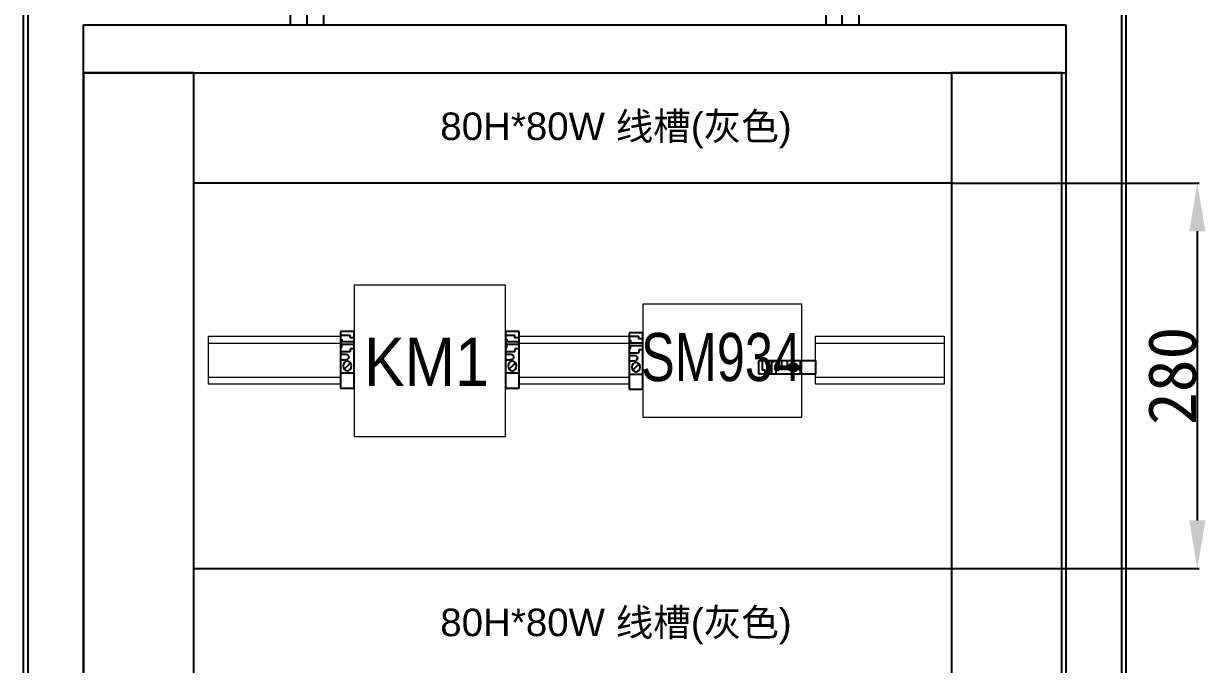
# Model space of a CAD drawing. Extents: x 81444 to 119867, y -54538 to -29386.
# Drawn here: x 87939 to 88797, y -52359 to -51893 of the extents above; entities that cross this region are included whole.
import ezdxf
from ezdxf.lldxf.tags import DXFTag

# ---------------------------------------------------------------- set-up
doc = ezdxf.new("R2010")
doc.units = 0
doc.header["$LTSCALE"] = 100
doc.header["$MEASUREMENT"] = 0
doc.layers.add('PANEL', color=7, linetype='Continuous')
doc.layers.add('细实线', color=7, linetype='Continuous', lineweight=20)
doc.styles.add('HZ', font='arial.ttf', dxfattribs={"width": 0.7})
doc.styles.get("Standard").update_dxf_attribs({"font": ''})
doc.styles.get('Standard').set_extended_font_data('SimSun')
tags = doc.linetypes.add('HIDDEN', pattern=[0.375, 0.25, -0.125]).pattern_tags.tags
tags[6:7] = [DXFTag(74, 4), DXFTag(75, 0), DXFTag(340, '0'), DXFTag(46, 1.0), DXFTag(50, 0.0), DXFTag(44, 0.0), DXFTag(45, 0.0)]
tags[4:5] = [DXFTag(74, 4), DXFTag(75, 0), DXFTag(340, '0'), DXFTag(46, 1.0), DXFTag(50, 0.0), DXFTag(44, 0.0), DXFTag(45, 0.0)]
doc.dimstyles.new('ISO-25', dxfattribs={"dimtxt": 35, "dimasz": 35, "dimexe": 1.25, "dimexo": 0.625, "dimtad": 1, "dimtoh": 1, "dimdec": 0, "dimtxsty": 'Standard', "dimcen": 2.5, "dimadec": 0, "dimazin": 0, "dimtfac": 1, "dimtdec": 0, "dimtmove": 0, "dimatfit": 3, "dimfxl": 0, "dimarcsym": 0})

# ---------------------------------------------------------------- blocks, each defined once
blk = doc.blocks.new('LAMP')
at = {"layer": 'PANEL', "color": 9}
for p, q in [((-206.22, 0), (206.22, 0)), ((-206.22, -50), (-206.22, 0)), ((-194.22, -50), (-194.22, 0)), ((194.22, -50), (194.22, 0)), ((206.22, 0), (206.22, -50)), ((-194.22, -25), (194.22, -25)), ((-182.22, -25), (-182.22, -50)), ((182.22, -25), (182.22, -50)), ((206.22, -50), (-206.22, -50))]:
    blk.add_line(p, q, dxfattribs=at)
blk = doc.blocks.new('*D165')
at = {"color": 0, "lineweight": -2}
for p, q in [((88613.33, -52009.35), (88792.4, -52009.35)), ((88791.15, -52044.35), (88791.15, -52254.37)), ((88613.33, -52289.37), (88792.4, -52289.37))]:
    blk.add_line(p, q, dxfattribs=at)
at = {"color": 0}
for points in [[(88796.99, -52044.35), (88785.32, -52044.35), (88791.15, -52009.35)], [(88785.32, -52254.37), (88796.99, -52254.37), (88791.15, -52289.37)]]:
    blk.add_solid(points, dxfattribs=at)
at = {"layer": 'Defpoints', "color": 0}
for p in [(88612.7, -52009.35), (88612.7, -52289.37), (88791.15, -52289.37)]:
    blk.add_point(p, dxfattribs=at)
at = {"color": 0, "insert": (88773.03, -52149.36), "char_height": 35, "attachment_point": 5, "rotation": 90}
blk.add_mtext('280', dxfattribs=at)
blk = doc.blocks.new('堵头')
at = {"color": 53}
for p, q in [((0, -41), (0, 0)), ((0, 0), (10, 0)), ((10, 0), (10, -41)), ((0, -11), (10, -11)), ((7.28, -18.33), (2.72, -13.78)), ((0, -20.55), (4, -20.55)), ((0, -24.55), (4, -24.55)), ((0, -26.55), (7, -26.55)), ((0, -29.55), (1, -29.55)), ((1, -29.55), (1, -31.55)), ((10, -31.55), (1, -31.55)), ((10, -33.55), (1, -33.55)), ((1, -35.55), (1, -33.55)), ((7, -28.55), (7, -26.55)), ((10, -28.55), (7, -28.55)), ((0, -35.55), (1, -35.55)), ((0, -38.55), (7, -38.55)), ((10, -41), (0, -41)), ((10, -36.55), (7, -36.55)), ((7, -36.55), (7, -38.55))]:
    blk.add_line(p, q, dxfattribs=at)
blk.add_arc((4, -22.55), 2, 270, 90, dxfattribs=at)
blk.add_ellipse((5, -16.05), major_axis=(0, -3.5), ratio=0.857143, start_param=4.712389, end_param=10.995574, dxfattribs=at)

msp = doc.modelspace()

# ---------------------------------------------------------------- linework, layer by layer
at = {"color": 7}
for p, q in [((87939.2, -53960.85), (87939.2, -51850.85)), ((87939.2, -53960.85), (87939.2, -51850.85)), ((88739.2, -51850.85), (88739.2, -53960.85)), ((88739.2, -51850.85), (88739.2, -53960.85)), ((87982.7, -53807.35), (87982.7, -51894.35)), ((88695.7, -51894.35), (88695.7, -51972.35)), ((88695.7, -51894.35), (88695.7, -51972.35)), ((88695.7, -51894.35), (88695.7, -51972.35)), ((88695.7, -51972.35), (88695.7, -53807.35)), ((87982.7, -51974.85), (87982.7, -53775.15))]:
    msp.add_line(p, q, dxfattribs=at)
at = {"color": 7, "linetype": 'HIDDEN'}
for p, q in [((87942.4, -53850.85), (87942.4, -51850.85)), ((87942.4, -53850.85), (87942.4, -51850.85)), ((88736, -51850.85), (88736, -53850.85)), ((88736, -51850.85), (88736, -53850.85))]:
    msp.add_line(p, q, dxfattribs=at)
msp.add_line((87982.7, -51929.35), (88695.7, -51929.35))
msp.add_line((87982.7, -51929.35), (88695.7, -51929.35))
msp.add_line((87982.7, -51929.35), (88695.7, -51929.35))
at = {"color": 7}
msp.add_lwpolyline([(87982.7, -51894.35), (88695.7, -51894.35)], dxfattribs=at)
for points in [[(87982.7, -53729.85), (88062.7, -53729.85), (88062.7, -51929.35), (87982.7, -51929.35)], [(88062.7, -51929.35), (88612.7, -51929.35), (88612.7, -52009.35), (88062.7, -52009.35)], [(88612.7, -53729.85), (88692.7, -53729.85), (88692.7, -51929.35), (88612.7, -51929.35)]]:
    msp.add_lwpolyline(points, close=True)
at = {"color": 6, "lineweight": 0}
for points in [[(88073.39, -52120.52), (88169.17, -52120.52), (88169.17, -52155.52), (88073.39, -52155.52)], [(88073.39, -52125.52), (88169.17, -52125.52), (88169.17, -52150.52), (88073.39, -52150.52)], [(88298.87, -52120.52), (88378.93, -52120.52), (88378.93, -52155.52), (88298.87, -52155.52)], [(88298.87, -52125.52), (88378.93, -52125.52), (88378.93, -52150.52), (88298.87, -52150.52)], [(88513.9, -52120.52), (88607.39, -52120.52), (88607.39, -52155.52), (88513.9, -52155.52)], [(88513.9, -52125.52), (88607.39, -52125.52), (88607.39, -52150.52), (88513.9, -52150.52)]]:
    msp.add_lwpolyline(points, close=True, dxfattribs=at)
at = {"elevation": 63738.88}
msp.add_lwpolyline([(88062.7, -52289.37), (88612.7, -52289.37), (88612.7, -52369.37), (88062.7, -52369.37)], close=True, dxfattribs=at)
at = {"layer": '细实线', "color": 7, "linetype": 'ByBlock'}
for points in [[(88179.17, -52193.4), (88288.87, -52193.4), (88288.87, -52083.4), (88179.17, -52083.4)], [(88388.93, -52097.15), (88503.9, -52097.15), (88503.9, -52179.62), (88388.93, -52179.66)]]:
    msp.add_lwpolyline(points, close=True, dxfattribs=at)

# ---------------------------------------------------------------- block references
at = {"color": 7}
msp.add_blockref('LAMP', (88339.2, -51844.65), dxfattribs=at)
at = {"xscale": -1, "rotation": 180}
for p in [(88169.17, -52158.24, 63738.88), (88288.87, -52158.24, 63738.88), (88378.74, -52159.07, 63738.88)]:
    msp.add_blockref('堵头', p, dxfattribs=at)
at = {"lineweight": 0, "rotation": 270}
msp.add_blockref('堵头', (88513.9, -52138.12), dxfattribs=at)

# ---------------------------------------------------------------- texts
at = {"lineweight": 0, "style": 'HZ'}
for p in [(88241.62, -51978.06), (88241.62, -52338.44)]:
    msp.add_text('80H*80W 线槽(灰色)', height=20, dxfattribs=at).set_placement(p)
at = {"layer": '细实线', "color": 7, "linetype": 'ByBlock', "style": 'HZ'}
for s, width, p in [('SM934', 0.75, (88387.35, -52153.21)), ('KM1', 0.9, (88186.38, -52156.66))]:
    msp.add_text(s, height=35, dxfattribs=dict(at, width=width)).set_placement(p)

# ---------------------------------------------------------------- dimensions: what is measured, and where the dimension line sits
at = {"color": 3}
dim = msp.add_linear_dim(base=(88791.15, -52289.37), p1=(88612.7, -52009.35), p2=(88612.7, -52289.37, 63738.88), angle=90, dimstyle='ISO-25', dxfattribs=at)
dim.commit()
dim.dimension.update_dxf_attribs({"geometry": '*D165', "text_midpoint": (88773.03, -52149.36)})

doc.saveas('drawing.dxf')
